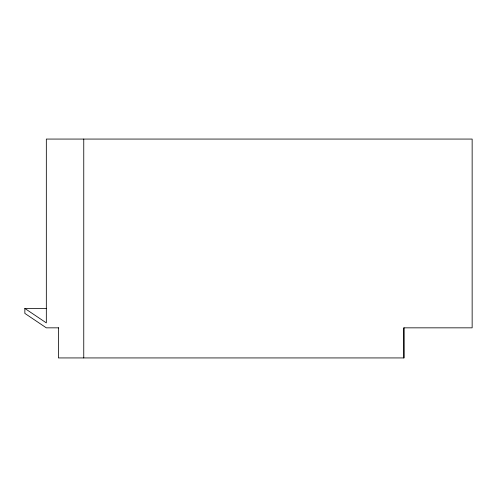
<?xml version="1.0" encoding="UTF-8"?>
<svg xmlns="http://www.w3.org/2000/svg" width="497" height="497" viewBox="0 0 497 497"><rect width="100%" height="100%" fill="white"/><g stroke="black" fill="none" stroke-linecap="round" stroke-linejoin="round"><path stroke-width="0.75" d="M58.733 327.84L46.327 327.84L24.85 313.396L24.85 308.444L46.556 308.444M24.85 308.444L46.327 322.888L46.327 139.067L472.15 139.067L472.15 327.84L403.713 327.84L403.769 357.933M404.073 327.84L404.073 357.933L58.385 357.933L58.385 327.84M83.757 139.067L83.757 357.933"/></g></svg>
